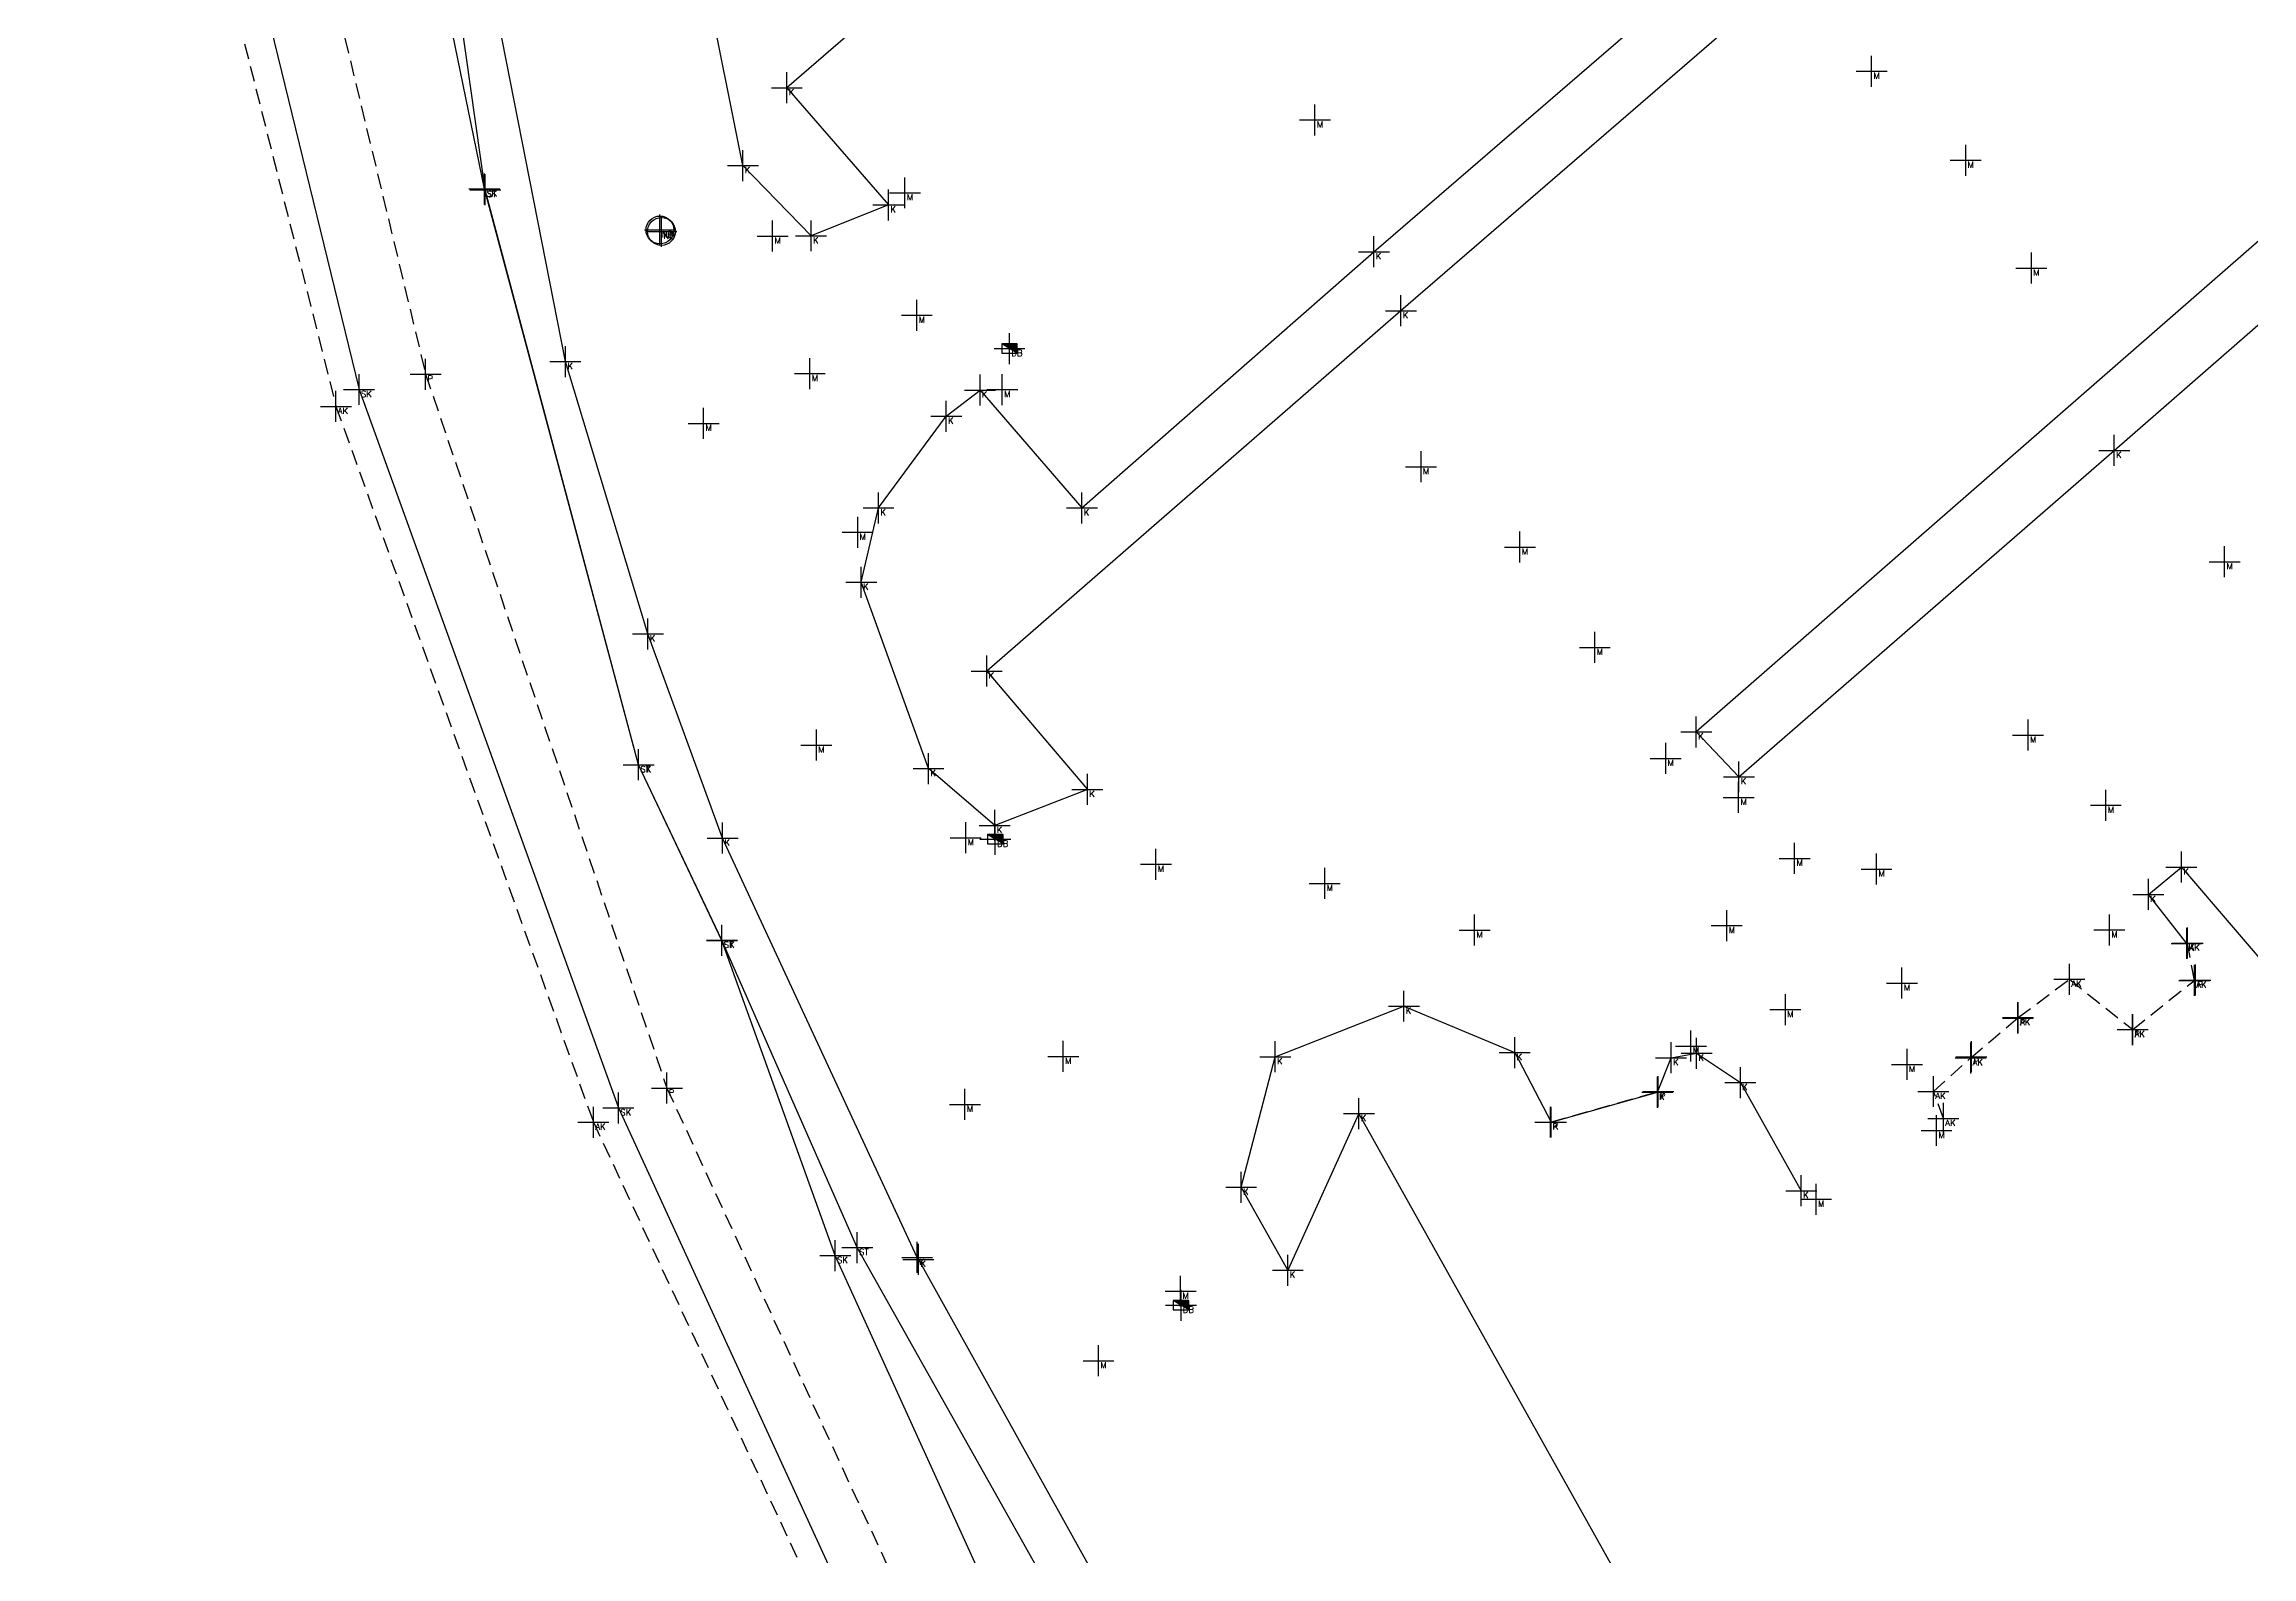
# Model space of a CAD drawing. Header units: metres. Extents: x 113488 to 113987, y 6281306 to 6282136.
# Drawn here: x 113609.3 to 113680.6, y 6281785 to 6281833.9 of the extents above; entities that cross this region are included whole.
import ezdxf
from ezdxf.enums import TextEntityAlignment as Align

# ---------------------------------------------------------------- set-up
doc = ezdxf.new("R2010")
doc.units = ezdxf.units.M
doc.header["$PDMODE"] = 2
doc.header["$PDSIZE"] = 0.5
doc.linetypes.add('DASHED', pattern=[0.75, 0.5, -0.25])
for name, color, linetype in [('M-2VA', 7, 'Continuous'), ('M-3YTOR', 7, 'Continuous'), ('M-4DETALJ', 7, 'Continuous'), ('M-BEF-BRUNNAR-INMÄTT', 7, 'Continuous'), ('M-BEF-SLÄNT', 4, 'Continuous'), ('M-BEF-STAKET', 81, 'STAKET'), ('M-BEF-VÄGKANT', 6, 'DASHED'), ('M-BEF-VÄGKANTSTÖD', 1, 'Continuous'), ('M-BRUNNAR', 3, 'Continuous'), ('pntdesc', 1, 'Continuous')]:
    doc.layers.add(name, color=color, linetype=linetype)
doc.styles.get("Standard").update_dxf_attribs({"font": 'simplex8.shx'})
doc.linetypes.add('STAKET', pattern='A,7,[134,morastr.shx,S=0.8,R=0,X=0,Y=0],0.6,[134,morastr.shx,S=0.8,R=0,X=0,Y=0],1', length=8.6)

# ---------------------------------------------------------------- blocks, each defined once
blk = doc.blocks.new('meas')
at = {"color": 0}
blk.add_point((0, 0), dxfattribs=at)
at = {"layer": 'pntdesc'}
blk.add_attdef('PNTDESC', text='', height=1, dxfattribs=at).set_placement((0.3, -0.21), align=Align.TOP_LEFT)
blk = doc.blocks.new('BEF-DB')
blk.add_hatch(color=256).paths.add_polyline_path([(-0.25, 0.15), (0.25, -0.15), (0.25, 0.15)])
blk.add_line((0.25, -0.15), (-0.25, 0.15))
at = {"flags": 128}
blk.add_lwpolyline([(-0.25, 0.15), (-0.25, -0.15), (0.25, -0.15), (0.25, 0.15)], close=True, dxfattribs=at)
blk = doc.blocks.new('NB')
at = {"layer": 'M-BRUNNAR', "ltscale": 0.1}
blk.add_circle((0, 0), 0.45, dxfattribs=at)

msp = doc.modelspace()

# ---------------------------------------------------------------- linework, layer by layer
at = {"layer": 'M-BEF-SLÄNT'}
for points in [[(113656.464, 6281743.552, 7.115), (113659.286, 6281744.946, 6.786), (113648.675, 6281765.851, 6.593), (113640.579, 6281782.223, 6.444), (113634.882, 6281794.76, 6.43), (113631.219, 6281804.937, 6.476), (113628.528, 6281810.606, 6.393), (113623.549, 6281829.201, 6.504), (113619.761, 6281847.687, 6.578), (113617.454, 6281864.687, 6.559), (113616.853, 6281887.944, 6.774), (113617.827, 6281909.08, 6.914), (113621.037, 6281928.832, 6.936), (113625.211, 6281941.081, 7.091), (113629.905, 6281955.388, 7.237), (113631.975, 6281961.83, 7.213)], [(113610.257, 6281875.241, 5.913), (113610.443, 6281873.821, 5.874), (113614.249, 6281844.248, 5.839), (113619.501, 6281822.726, 5.88), (113627.879, 6281799.526, 5.94), (113636.771, 6281780.168, 6.172), (113647.134, 6281761.295, 6.589)]]:
    msp.add_polyline3d(points, dxfattribs=at)
at = {"layer": 'M-BEF-STAKET'}
msp.add_polyline3d([(113688.975, 6281697.941, 7.223), (113675.495, 6281723.331, 7.045), (113662.243, 6281747.36, 6.855), (113650.368, 6281768.516, 6.707), (113642.004, 6281783.611, 6.581), (113635.591, 6281795.015, 6.502), (113631.221, 6281804.94, 6.478), (113628.527, 6281810.608, 6.404), (113623.574, 6281829.176, 6.515), (113620.961, 6281847.676, 6.702), (113619.798, 6281865.347, 6.857), (113619.1, 6281887.982, 6.993), (113619.108, 6281887.983, 6.995), (113620.427, 6281909.281, 7.07), (113623.654, 6281929.529, 7.164), (113626.101, 6281940.751, 7.14), (113630.359, 6281955.352, 7.373), (113633.518, 6281962.045, 7.43), (113637.928, 6281969.113, 7.588)], dxfattribs=at)
at = {"layer": 'M-BEF-VÄGKANT'}
for points in [[(113663.488, 6281990.581, 5.641), (113646.898, 6281986.593, 5.519), (113639.6, 6281981.378, 5.278), (113628.881, 6281967.063, 5.039), (113624.625, 6281955.785, 4.822), (113621.846, 6281948.489, 4.99), (113617.443, 6281932.404, 5.143), (113614.062, 6281916.175, 5.089), (113613.902, 6281914.861, 5.041), (113612.522, 6281897.007, 5.172), (113612.625, 6281873.86, 5.081), (113614.132, 6281859.527, 4.954), (113616.592, 6281844.279, 5.057), (113621.651, 6281823.217, 5.182), (113629.442, 6281800.168, 5.26), (113638.368, 6281780.844, 5.487), (113648.63, 6281762.051, 5.908), (113658.481, 6281743.76, 6.444), (113670.157, 6281723.01, 6.79)], [(113609.329, 6281888.454, 5.954), (113609.644, 6281873.646, 5.954), (113613.238, 6281844.074, 5.949), (113618.754, 6281822.181, 5.942), (113627.07, 6281799.066, 6.005), (113636.218, 6281779.508, 6.233), (113646.125, 6281760.903, 6.681), (113646.137, 6281760.883, 6.679)], [(113670.673, 6281799.19, 6.837), (113670.351, 6281800.058, 6.813), (113671.555, 6281801.143, 6.817), (113673.085, 6281802.442, 6.882), (113674.743, 6281803.681, 6.944), (113676.786, 6281802.058, 6.953), (113678.778, 6281803.647, 7.033), (113678.56, 6281804.85, 7.01)], [(113657.981, 6281799.068, 6.532), (113661.462, 6281800.055, 6.624)]]:
    msp.add_polyline3d(points, dxfattribs=at)
at = {"layer": 'M-BEF-VÄGKANTSTÖD'}
for points in [[(113637.526, 6281794.7, 6.366), (113631.24, 6281808.241, 6.319), (113628.832, 6281814.831, 6.352), (113626.166, 6281823.625, 6.423), (113623.621, 6281836.609, 6.524), (113622.183, 6281849.143, 6.653), (113621.073, 6281870.77, 6.814), (113621.357, 6281889.243, 6.923), (113622.848, 6281908.393, 7.035), (113624.363, 6281920.393, 7.108), (113627.374, 6281937.172, 7.233), (113627.365, 6281937.183, 7.216), (113631.385, 6281953.661, 7.346), (113639.064, 6281966.448, 7.48)], [(113644.219, 6281841.899, 6.774), (113633.317, 6281832.471, 6.478), (113636.599, 6281828.684, 6.457), (113634.101, 6281827.688, 6.344), (113631.9, 6281829.955, 6.292), (113630.711, 6281835.878, 6.361)], [(113684.114, 6281837.074, 7.405), (113687.476, 6281833.292, 7.473), (113662.691, 6281811.669, 6.708), (113664.069, 6281810.219, 6.797), (113676.189, 6281820.76, 7.125), (113687.396, 6281830.527, 7.466), (113690.754, 6281826.74, 7.404), (113691.142, 6281827.085, 7.387), (113691.436, 6281830.611, 7.438), (113688.664, 6281836.492, 7.461), (113686.276, 6281838.021, 7.472), (113684.152, 6281837.082, 7.418)], [(113664.135, 6281834.753, 6.997), (113653.152, 6281825.268, 6.653), (113639.773, 6281813.634, 6.249), (113643.025, 6281809.812, 6.182), (113640.034, 6281808.649, 6.087), (113637.893, 6281810.484, 6.131), (113635.719, 6281816.504, 6.169), (113636.278, 6281818.903, 6.207), (113638.464, 6281821.864, 6.331), (113639.556, 6281822.706, 6.361), (113642.849, 6281818.901, 6.427), (113652.281, 6281827.173, 6.694), (113661.963, 6281835.53, 6.975)], [(113678.531, 6281804.842, 7.02), (113677.293, 6281806.423, 7.01), (113678.362, 6281807.304, 7.034), (113681.568, 6281803.552, 7.083), (113687.368, 6281808.64, 7.252), (113698.288, 6281818.163, 7.581), (113694.999, 6281821.931, 7.518), (113699.283, 6281825.716, 7.544), (113702.286, 6281819.455, 7.465), (113702.293, 6281818.049, 7.453), (113701.747, 6281817.65, 7.462), (113701.059, 6281817.472, 7.455)], [(113669.234, 6281772.214, 6.946), (113668.311, 6281771.752, 6.833), (113667.69, 6281771.639, 6.776), (113666.978, 6281772.124, 6.752), (113664.122, 6281777.323, 6.674), (113660.62, 6281783.576, 6.61), (113651.796, 6281799.345, 6.374), (113649.499, 6281794.287, 6.294), (113647.991, 6281796.966, 6.293), (113649.092, 6281801.181, 6.314), (113653.249, 6281802.813, 6.435), (113656.826, 6281801.316, 6.511), (113658.001, 6281799.068, 6.538), (113661.433, 6281800.031, 6.628), (113661.878, 6281801.147, 6.687), (113662.699, 6281801.293, 6.745), (113664.114, 6281800.343, 6.769), (113666.083, 6281796.855, 6.83)], [(113637.567, 6281794.636, 6.371), (113644.382, 6281782.388, 6.473), (113656.106, 6281761.236, 6.65), (113669.656, 6281736.955, 6.808), (113679.879, 6281718.659, 7.009), (113685.596, 6281722.775, 7.198), (113680.239, 6281732.414, 7.088), (113679.793, 6281736.403, 7.078), (113682.119, 6281739.32, 7.052)]]:
    msp.add_polyline3d(points, dxfattribs=at)

# ---------------------------------------------------------------- block references
at = {"layer": 'M-2VA', "color": 20}
ref = msp.add_blockref('meas', (113629.219, 6281827.878, 6.318), dxfattribs=dict(at, xscale=0.2, yscale=0.2, zscale=0.2))
ref.add_attrib('PNTDESC', 'NB', dxfattribs={"layer": 'pntdesc', "height": 0.2}).set_placement((113629.279, 6281827.836, 6.318), align=Align.TOP_LEFT)
ref = msp.add_blockref('meas', (113629.268, 6281827.829, 6.314), dxfattribs=dict(at, xscale=0.2, yscale=0.2, zscale=0.2))
ref.add_attrib('PNTDESC', 'NB', dxfattribs={"layer": 'pntdesc', "height": 0.2}).set_placement((113629.328, 6281827.787, 6.314), align=Align.TOP_LEFT)
at = {"layer": 'M-2VA', "color": 150}
ref = msp.add_blockref('meas', (113640.508, 6281824.049, 6.37), dxfattribs=dict(at, xscale=0.2, yscale=0.2, zscale=0.2))
ref.add_attrib('PNTDESC', 'DB', dxfattribs={"layer": 'pntdesc', "height": 0.2}).set_placement((113640.568, 6281824.007, 6.37), align=Align.TOP_LEFT)
ref = msp.add_blockref('meas', (113640.049, 6281808.203, 6.076), dxfattribs=dict(at, xscale=0.2, yscale=0.2, zscale=0.2))
ref.add_attrib('PNTDESC', 'DB', dxfattribs={"layer": 'pntdesc', "height": 0.2}).set_placement((113640.109, 6281808.161, 6.076), align=Align.TOP_LEFT)
ref = msp.add_blockref('meas', (113646.049, 6281793.155, 6.183), dxfattribs=dict(at, xscale=0.2, yscale=0.2, zscale=0.2))
ref.add_attrib('PNTDESC', 'DB', dxfattribs={"layer": 'pntdesc', "height": 0.2}).set_placement((113646.109, 6281793.113, 6.183), align=Align.TOP_LEFT)
at = {"layer": 'M-3YTOR', "color": 90}
ref = msp.add_blockref('meas', (113668.353, 6281833.002, 6.997), dxfattribs=dict(at, xscale=0.2, yscale=0.2, zscale=0.2))
ref.add_attrib('PNTDESC', 'M', dxfattribs={"layer": 'pntdesc', "height": 0.2}).set_placement((113668.413, 6281832.96, 6.997), align=Align.TOP_LEFT)
at = {"layer": 'M-3YTOR', "color": 130}
ref = msp.add_blockref('meas', (113633.317, 6281832.471, 6.478), dxfattribs=dict(at, xscale=0.2, yscale=0.2, zscale=0.2))
ref.add_attrib('PNTDESC', 'K', dxfattribs={"layer": 'pntdesc', "height": 0.2}).set_placement((113633.377, 6281832.429, 6.478), align=Align.TOP_LEFT)
at = {"layer": 'M-3YTOR', "color": 90}
ref = msp.add_blockref('meas', (113650.375, 6281831.433, 6.66), dxfattribs=dict(at, xscale=0.2, yscale=0.2, zscale=0.2))
ref.add_attrib('PNTDESC', 'M', dxfattribs={"layer": 'pntdesc', "height": 0.2}).set_placement((113650.435, 6281831.391, 6.66), align=Align.TOP_LEFT)
at = {"layer": 'M-3YTOR', "color": 130}
ref = msp.add_blockref('meas', (113631.9, 6281829.955, 6.292), dxfattribs=dict(at, xscale=0.2, yscale=0.2, zscale=0.2))
ref.add_attrib('PNTDESC', 'K', dxfattribs={"layer": 'pntdesc', "height": 0.2}).set_placement((113631.96, 6281829.913, 6.292), align=Align.TOP_LEFT)
at = {"layer": 'M-3YTOR', "color": 90}
ref = msp.add_blockref('meas', (113671.393, 6281830.128, 7.042), dxfattribs=dict(at, xscale=0.2, yscale=0.2, zscale=0.2))
ref.add_attrib('PNTDESC', 'M', dxfattribs={"layer": 'pntdesc', "height": 0.2}).set_placement((113671.453, 6281830.086, 7.042), align=Align.TOP_LEFT)
at = {"layer": 'M-3YTOR', "color": 20}
ref = msp.add_blockref('meas', (113623.549, 6281829.201, 6.504), dxfattribs=dict(at, xscale=0.2, yscale=0.2, zscale=0.2))
ref.add_attrib('PNTDESC', 'SK', dxfattribs={"layer": 'pntdesc', "height": 0.2}).set_placement((113623.609, 6281829.159, 6.504), align=Align.TOP_LEFT)
at = {"layer": 'M-3YTOR', "color": 130}
ref = msp.add_blockref('meas', (113636.599, 6281828.684, 6.457), dxfattribs=dict(at, xscale=0.2, yscale=0.2, zscale=0.2))
ref.add_attrib('PNTDESC', 'K', dxfattribs={"layer": 'pntdesc', "height": 0.2}).set_placement((113636.659, 6281828.642, 6.457), align=Align.TOP_LEFT)
at = {"layer": 'M-3YTOR', "color": 90}
ref = msp.add_blockref('meas', (113637.133, 6281829.077, 6.483), dxfattribs=dict(at, xscale=0.2, yscale=0.2, zscale=0.2))
ref.add_attrib('PNTDESC', 'M', dxfattribs={"layer": 'pntdesc', "height": 0.2}).set_placement((113637.193, 6281829.035, 6.483), align=Align.TOP_LEFT)
ref = msp.add_blockref('meas', (113632.858, 6281827.679, 6.266), dxfattribs=dict(at, xscale=0.2, yscale=0.2, zscale=0.2))
ref.add_attrib('PNTDESC', 'M', dxfattribs={"layer": 'pntdesc', "height": 0.2}).set_placement((113632.918, 6281827.637, 6.266), align=Align.TOP_LEFT)
at = {"layer": 'M-3YTOR', "color": 130}
ref = msp.add_blockref('meas', (113634.101, 6281827.688, 6.344), dxfattribs=dict(at, xscale=0.2, yscale=0.2, zscale=0.2))
ref.add_attrib('PNTDESC', 'K', dxfattribs={"layer": 'pntdesc', "height": 0.2}).set_placement((113634.161, 6281827.646, 6.344), align=Align.TOP_LEFT)
ref = msp.add_blockref('meas', (113652.281, 6281827.173, 6.694), dxfattribs=dict(at, xscale=0.2, yscale=0.2, zscale=0.2))
ref.add_attrib('PNTDESC', 'K', dxfattribs={"layer": 'pntdesc', "height": 0.2}).set_placement((113652.341, 6281827.131, 6.694), align=Align.TOP_LEFT)
at = {"layer": 'M-3YTOR', "color": 90}
ref = msp.add_blockref('meas', (113673.515, 6281826.646, 7.081), dxfattribs=dict(at, xscale=0.2, yscale=0.2, zscale=0.2))
ref.add_attrib('PNTDESC', 'M', dxfattribs={"layer": 'pntdesc', "height": 0.2}).set_placement((113673.575, 6281826.604, 7.081), align=Align.TOP_LEFT)
ref = msp.add_blockref('meas', (113637.515, 6281825.123, 6.378), dxfattribs=dict(at, xscale=0.2, yscale=0.2, zscale=0.2))
ref.add_attrib('PNTDESC', 'M', dxfattribs={"layer": 'pntdesc', "height": 0.2}).set_placement((113637.575, 6281825.081, 6.378), align=Align.TOP_LEFT)
at = {"layer": 'M-3YTOR', "color": 130}
ref = msp.add_blockref('meas', (113653.152, 6281825.268, 6.653), dxfattribs=dict(at, xscale=0.2, yscale=0.2, zscale=0.2))
ref.add_attrib('PNTDESC', 'K', dxfattribs={"layer": 'pntdesc', "height": 0.2}).set_placement((113653.212, 6281825.226, 6.653), align=Align.TOP_LEFT)
ref = msp.add_blockref('meas', (113626.166, 6281823.625, 6.423), dxfattribs=dict(at, xscale=0.2, yscale=0.2, zscale=0.2))
ref.add_attrib('PNTDESC', 'K', dxfattribs={"layer": 'pntdesc', "height": 0.2}).set_placement((113626.226, 6281823.583, 6.423), align=Align.TOP_LEFT)
at = {"layer": 'M-3YTOR', "color": 164}
ref = msp.add_blockref('meas', (113621.651, 6281823.217, 5.182), dxfattribs=dict(at, xscale=0.2, yscale=0.2, zscale=0.2))
ref.add_attrib('PNTDESC', 'P', dxfattribs={"layer": 'pntdesc', "height": 0.2}).set_placement((113621.711, 6281823.175, 5.182), align=Align.TOP_LEFT)
at = {"layer": 'M-3YTOR', "color": 90}
ref = msp.add_blockref('meas', (113634.06, 6281823.238, 6.21), dxfattribs=dict(at, xscale=0.2, yscale=0.2, zscale=0.2))
ref.add_attrib('PNTDESC', 'M', dxfattribs={"layer": 'pntdesc', "height": 0.2}).set_placement((113634.12, 6281823.196, 6.21), align=Align.TOP_LEFT)
at = {"layer": 'M-3YTOR', "color": 28}
ref = msp.add_blockref('meas', (113618.754, 6281822.181, 5.942), dxfattribs=dict(at, xscale=0.2, yscale=0.2, zscale=0.2))
ref.add_attrib('PNTDESC', 'AK', dxfattribs={"layer": 'pntdesc', "height": 0.2}).set_placement((113618.814, 6281822.139, 5.942), align=Align.TOP_LEFT)
at = {"layer": 'M-3YTOR', "color": 20}
ref = msp.add_blockref('meas', (113619.501, 6281822.726, 5.88), dxfattribs=dict(at, xscale=0.2, yscale=0.2, zscale=0.2))
ref.add_attrib('PNTDESC', 'SK', dxfattribs={"layer": 'pntdesc', "height": 0.2}).set_placement((113619.561, 6281822.684, 5.88), align=Align.TOP_LEFT)
at = {"layer": 'M-3YTOR', "color": 130}
ref = msp.add_blockref('meas', (113639.556, 6281822.706, 6.361), dxfattribs=dict(at, xscale=0.2, yscale=0.2, zscale=0.2))
ref.add_attrib('PNTDESC', 'K', dxfattribs={"layer": 'pntdesc', "height": 0.2}).set_placement((113639.616, 6281822.664, 6.361), align=Align.TOP_LEFT)
at = {"layer": 'M-3YTOR', "color": 90}
ref = msp.add_blockref('meas', (113640.273, 6281822.723, 6.373), dxfattribs=dict(at, xscale=0.2, yscale=0.2, zscale=0.2))
ref.add_attrib('PNTDESC', 'M', dxfattribs={"layer": 'pntdesc', "height": 0.2}).set_placement((113640.333, 6281822.681, 6.373), align=Align.TOP_LEFT)
ref = msp.add_blockref('meas', (113630.63, 6281821.633, 6.288), dxfattribs=dict(at, xscale=0.2, yscale=0.2, zscale=0.2))
ref.add_attrib('PNTDESC', 'M', dxfattribs={"layer": 'pntdesc', "height": 0.2}).set_placement((113630.69, 6281821.591, 6.288), align=Align.TOP_LEFT)
at = {"layer": 'M-3YTOR', "color": 130}
ref = msp.add_blockref('meas', (113638.464, 6281821.864, 6.331), dxfattribs=dict(at, xscale=0.2, yscale=0.2, zscale=0.2))
ref.add_attrib('PNTDESC', 'K', dxfattribs={"layer": 'pntdesc', "height": 0.2}).set_placement((113638.524, 6281821.822, 6.331), align=Align.TOP_LEFT)
ref = msp.add_blockref('meas', (113676.189, 6281820.76, 7.125), dxfattribs=dict(at, xscale=0.2, yscale=0.2, zscale=0.2))
ref.add_attrib('PNTDESC', 'K', dxfattribs={"layer": 'pntdesc', "height": 0.2}).set_placement((113676.249, 6281820.718, 7.125), align=Align.TOP_LEFT)
at = {"layer": 'M-3YTOR', "color": 90}
ref = msp.add_blockref('meas', (113653.8, 6281820.23, 6.539), dxfattribs=dict(at, xscale=0.2, yscale=0.2, zscale=0.2))
ref.add_attrib('PNTDESC', 'M', dxfattribs={"layer": 'pntdesc', "height": 0.2}).set_placement((113653.86, 6281820.188, 6.539), align=Align.TOP_LEFT)
at = {"layer": 'M-3YTOR', "color": 130}
ref = msp.add_blockref('meas', (113636.278, 6281818.903, 6.207), dxfattribs=dict(at, xscale=0.2, yscale=0.2, zscale=0.2))
ref.add_attrib('PNTDESC', 'K', dxfattribs={"layer": 'pntdesc', "height": 0.2}).set_placement((113636.338, 6281818.861, 6.207), align=Align.TOP_LEFT)
ref = msp.add_blockref('meas', (113642.849, 6281818.901, 6.427), dxfattribs=dict(at, xscale=0.2, yscale=0.2, zscale=0.2))
ref.add_attrib('PNTDESC', 'K', dxfattribs={"layer": 'pntdesc', "height": 0.2}).set_placement((113642.909, 6281818.859, 6.427), align=Align.TOP_LEFT)
at = {"layer": 'M-3YTOR', "color": 90}
ref = msp.add_blockref('meas', (113635.605, 6281818.115, 6.166), dxfattribs=dict(at, xscale=0.2, yscale=0.2, zscale=0.2))
ref.add_attrib('PNTDESC', 'M', dxfattribs={"layer": 'pntdesc', "height": 0.2}).set_placement((113635.665, 6281818.073, 6.166), align=Align.TOP_LEFT)
ref = msp.add_blockref('meas', (113656.995, 6281817.637, 6.567), dxfattribs=dict(at, xscale=0.2, yscale=0.2, zscale=0.2))
ref.add_attrib('PNTDESC', 'M', dxfattribs={"layer": 'pntdesc', "height": 0.2}).set_placement((113657.055, 6281817.595, 6.567), align=Align.TOP_LEFT)
ref = msp.add_blockref('meas', (113679.756, 6281817.163, 7.08), dxfattribs=dict(at, xscale=0.2, yscale=0.2, zscale=0.2))
ref.add_attrib('PNTDESC', 'M', dxfattribs={"layer": 'pntdesc', "height": 0.2}).set_placement((113679.816, 6281817.121, 7.08), align=Align.TOP_LEFT)
at = {"layer": 'M-3YTOR', "color": 130}
ref = msp.add_blockref('meas', (113635.719, 6281816.504, 6.169), dxfattribs=dict(at, xscale=0.2, yscale=0.2, zscale=0.2))
ref.add_attrib('PNTDESC', 'K', dxfattribs={"layer": 'pntdesc', "height": 0.2}).set_placement((113635.779, 6281816.462, 6.169), align=Align.TOP_LEFT)
ref = msp.add_blockref('meas', (113628.832, 6281814.831, 6.352), dxfattribs=dict(at, xscale=0.2, yscale=0.2, zscale=0.2))
ref.add_attrib('PNTDESC', 'K', dxfattribs={"layer": 'pntdesc', "height": 0.2}).set_placement((113628.892, 6281814.789, 6.352), align=Align.TOP_LEFT)
at = {"layer": 'M-3YTOR', "color": 90}
ref = msp.add_blockref('meas', (113659.414, 6281814.398, 6.63), dxfattribs=dict(at, xscale=0.2, yscale=0.2, zscale=0.2))
ref.add_attrib('PNTDESC', 'M', dxfattribs={"layer": 'pntdesc', "height": 0.2}).set_placement((113659.474, 6281814.356, 6.63), align=Align.TOP_LEFT)
at = {"layer": 'M-3YTOR', "color": 130}
ref = msp.add_blockref('meas', (113639.773, 6281813.634, 6.249), dxfattribs=dict(at, xscale=0.2, yscale=0.2, zscale=0.2))
ref.add_attrib('PNTDESC', 'K', dxfattribs={"layer": 'pntdesc', "height": 0.2}).set_placement((113639.833, 6281813.592, 6.249), align=Align.TOP_LEFT)
ref = msp.add_blockref('meas', (113662.691, 6281811.669, 6.708), dxfattribs=dict(at, xscale=0.2, yscale=0.2, zscale=0.2))
ref.add_attrib('PNTDESC', 'K', dxfattribs={"layer": 'pntdesc', "height": 0.2}).set_placement((113662.751, 6281811.627, 6.708), align=Align.TOP_LEFT)
at = {"layer": 'M-3YTOR', "color": 90}
ref = msp.add_blockref('meas', (113673.409, 6281811.568, 6.878), dxfattribs=dict(at, xscale=0.2, yscale=0.2, zscale=0.2))
ref.add_attrib('PNTDESC', 'M', dxfattribs={"layer": 'pntdesc', "height": 0.2}).set_placement((113673.469, 6281811.526, 6.878), align=Align.TOP_LEFT)
ref = msp.add_blockref('meas', (113634.272, 6281811.242, 6.221), dxfattribs=dict(at, xscale=0.2, yscale=0.2, zscale=0.2))
ref.add_attrib('PNTDESC', 'M', dxfattribs={"layer": 'pntdesc', "height": 0.2}).set_placement((113634.332, 6281811.2, 6.221), align=Align.TOP_LEFT)
ref = msp.add_blockref('meas', (113661.703, 6281810.813, 6.652), dxfattribs=dict(at, xscale=0.2, yscale=0.2, zscale=0.2))
ref.add_attrib('PNTDESC', 'M', dxfattribs={"layer": 'pntdesc', "height": 0.2}).set_placement((113661.763, 6281810.771, 6.652), align=Align.TOP_LEFT)
at = {"layer": 'M-3YTOR', "color": 20}
ref = msp.add_blockref('meas', (113628.528, 6281810.606, 6.393), dxfattribs=dict(at, xscale=0.2, yscale=0.2, zscale=0.2))
ref.add_attrib('PNTDESC', 'SK', dxfattribs={"layer": 'pntdesc', "height": 0.2}).set_placement((113628.588, 6281810.564, 6.393), align=Align.TOP_LEFT)
at = {"layer": 'M-3YTOR', "color": 130}
ref = msp.add_blockref('meas', (113637.893, 6281810.484, 6.131), dxfattribs=dict(at, xscale=0.2, yscale=0.2, zscale=0.2))
ref.add_attrib('PNTDESC', 'K', dxfattribs={"layer": 'pntdesc', "height": 0.2}).set_placement((113637.953, 6281810.442, 6.131), align=Align.TOP_LEFT)
ref = msp.add_blockref('meas', (113664.069, 6281810.219, 6.797), dxfattribs=dict(at, xscale=0.2, yscale=0.2, zscale=0.2))
ref.add_attrib('PNTDESC', 'K', dxfattribs={"layer": 'pntdesc', "height": 0.2}).set_placement((113664.129, 6281810.177, 6.797), align=Align.TOP_LEFT)
ref = msp.add_blockref('meas', (113643.025, 6281809.812, 6.182), dxfattribs=dict(at, xscale=0.2, yscale=0.2, zscale=0.2))
ref.add_attrib('PNTDESC', 'K', dxfattribs={"layer": 'pntdesc', "height": 0.2}).set_placement((113643.085, 6281809.77, 6.182), align=Align.TOP_LEFT)
at = {"layer": 'M-3YTOR', "color": 90}
ref = msp.add_blockref('meas', (113664.059, 6281809.553, 6.768), dxfattribs=dict(at, xscale=0.2, yscale=0.2, zscale=0.2))
ref.add_attrib('PNTDESC', 'M', dxfattribs={"layer": 'pntdesc', "height": 0.2}).set_placement((113664.119, 6281809.511, 6.768), align=Align.TOP_LEFT)
ref = msp.add_blockref('meas', (113675.919, 6281809.3, 6.952), dxfattribs=dict(at, xscale=0.2, yscale=0.2, zscale=0.2))
ref.add_attrib('PNTDESC', 'M', dxfattribs={"layer": 'pntdesc', "height": 0.2}).set_placement((113675.979, 6281809.258, 6.952), align=Align.TOP_LEFT)
at = {"layer": 'M-3YTOR', "color": 130}
ref = msp.add_blockref('meas', (113640.034, 6281808.649, 6.087), dxfattribs=dict(at, xscale=0.2, yscale=0.2, zscale=0.2))
ref.add_attrib('PNTDESC', 'K', dxfattribs={"layer": 'pntdesc', "height": 0.2}).set_placement((113640.094, 6281808.607, 6.087), align=Align.TOP_LEFT)
ref = msp.add_blockref('meas', (113631.24, 6281808.241, 6.319), dxfattribs=dict(at, xscale=0.2, yscale=0.2, zscale=0.2))
ref.add_attrib('PNTDESC', 'K', dxfattribs={"layer": 'pntdesc', "height": 0.2}).set_placement((113631.3, 6281808.199, 6.319), align=Align.TOP_LEFT)
at = {"layer": 'M-3YTOR', "color": 90}
ref = msp.add_blockref('meas', (113639.096, 6281808.251, 6.11), dxfattribs=dict(at, xscale=0.2, yscale=0.2, zscale=0.2))
ref.add_attrib('PNTDESC', 'M', dxfattribs={"layer": 'pntdesc', "height": 0.2}).set_placement((113639.156, 6281808.209, 6.11), align=Align.TOP_LEFT)
ref = msp.add_blockref('meas', (113645.236, 6281807.396, 6.187), dxfattribs=dict(at, xscale=0.2, yscale=0.2, zscale=0.2))
ref.add_attrib('PNTDESC', 'M', dxfattribs={"layer": 'pntdesc', "height": 0.2}).set_placement((113645.296, 6281807.354, 6.187), align=Align.TOP_LEFT)
ref = msp.add_blockref('meas', (113665.868, 6281807.586, 6.764), dxfattribs=dict(at, xscale=0.2, yscale=0.2, zscale=0.2))
ref.add_attrib('PNTDESC', 'M', dxfattribs={"layer": 'pntdesc', "height": 0.2}).set_placement((113665.928, 6281807.544, 6.764), align=Align.TOP_LEFT)
ref = msp.add_blockref('meas', (113668.512, 6281807.242, 6.762), dxfattribs=dict(at, xscale=0.2, yscale=0.2, zscale=0.2))
ref.add_attrib('PNTDESC', 'M', dxfattribs={"layer": 'pntdesc', "height": 0.2}).set_placement((113668.572, 6281807.2, 6.762), align=Align.TOP_LEFT)
at = {"layer": 'M-3YTOR', "color": 130}
ref = msp.add_blockref('meas', (113678.362, 6281807.304, 7.034), dxfattribs=dict(at, xscale=0.2, yscale=0.2, zscale=0.2))
ref.add_attrib('PNTDESC', 'K', dxfattribs={"layer": 'pntdesc', "height": 0.2}).set_placement((113678.422, 6281807.262, 7.034), align=Align.TOP_LEFT)
at = {"layer": 'M-3YTOR', "color": 90}
ref = msp.add_blockref('meas', (113650.692, 6281806.776, 6.343), dxfattribs=dict(at, xscale=0.2, yscale=0.2, zscale=0.2))
ref.add_attrib('PNTDESC', 'M', dxfattribs={"layer": 'pntdesc', "height": 0.2}).set_placement((113650.752, 6281806.734, 6.343), align=Align.TOP_LEFT)
at = {"layer": 'M-3YTOR', "color": 130}
ref = msp.add_blockref('meas', (113677.293, 6281806.423, 7.01), dxfattribs=dict(at, xscale=0.2, yscale=0.2, zscale=0.2))
ref.add_attrib('PNTDESC', 'K', dxfattribs={"layer": 'pntdesc', "height": 0.2}).set_placement((113677.353, 6281806.381, 7.01), align=Align.TOP_LEFT)
at = {"layer": 'M-3YTOR', "color": 90}
ref = msp.add_blockref('meas', (113655.529, 6281805.27, 6.469), dxfattribs=dict(at, xscale=0.2, yscale=0.2, zscale=0.2))
ref.add_attrib('PNTDESC', 'M', dxfattribs={"layer": 'pntdesc', "height": 0.2}).set_placement((113655.589, 6281805.228, 6.469), align=Align.TOP_LEFT)
ref = msp.add_blockref('meas', (113663.675, 6281805.415, 6.717), dxfattribs=dict(at, xscale=0.2, yscale=0.2, zscale=0.2))
ref.add_attrib('PNTDESC', 'M', dxfattribs={"layer": 'pntdesc', "height": 0.2}).set_placement((113663.735, 6281805.373, 6.717), align=Align.TOP_LEFT)
ref = msp.add_blockref('meas', (113676.035, 6281805.274, 6.976), dxfattribs=dict(at, xscale=0.2, yscale=0.2, zscale=0.2))
ref.add_attrib('PNTDESC', 'M', dxfattribs={"layer": 'pntdesc', "height": 0.2}).set_placement((113676.095, 6281805.232, 6.976), align=Align.TOP_LEFT)
at = {"layer": 'M-3YTOR', "color": 20}
ref = msp.add_blockref('meas', (113631.219, 6281804.937, 6.476), dxfattribs=dict(at, xscale=0.2, yscale=0.2, zscale=0.2))
ref.add_attrib('PNTDESC', 'SK', dxfattribs={"layer": 'pntdesc', "height": 0.2}).set_placement((113631.279, 6281804.895, 6.476), align=Align.TOP_LEFT)
at = {"layer": 'M-3YTOR', "color": 130}
ref = msp.add_blockref('meas', (113678.531, 6281804.842, 7.02), dxfattribs=dict(at, xscale=0.2, yscale=0.2, zscale=0.2))
ref.add_attrib('PNTDESC', 'K', dxfattribs={"layer": 'pntdesc', "height": 0.2}).set_placement((113678.591, 6281804.8, 7.02), align=Align.TOP_LEFT)
at = {"layer": 'M-3YTOR', "color": 28}
ref = msp.add_blockref('meas', (113678.56, 6281804.85, 7.01), dxfattribs=dict(at, xscale=0.2, yscale=0.2, zscale=0.2))
ref.add_attrib('PNTDESC', 'AK', dxfattribs={"layer": 'pntdesc', "height": 0.2}).set_placement((113678.62, 6281804.808, 7.01), align=Align.TOP_LEFT)
at = {"layer": 'M-3YTOR', "color": 90}
ref = msp.add_blockref('meas', (113669.334, 6281803.558, 6.768), dxfattribs=dict(at, xscale=0.2, yscale=0.2, zscale=0.2))
ref.add_attrib('PNTDESC', 'M', dxfattribs={"layer": 'pntdesc', "height": 0.2}).set_placement((113669.394, 6281803.516, 6.768), align=Align.TOP_LEFT)
at = {"layer": 'M-3YTOR', "color": 28}
ref = msp.add_blockref('meas', (113674.743, 6281803.681, 6.944), dxfattribs=dict(at, xscale=0.2, yscale=0.2, zscale=0.2))
ref.add_attrib('PNTDESC', 'AK', dxfattribs={"layer": 'pntdesc', "height": 0.2}).set_placement((113674.803, 6281803.639, 6.944), align=Align.TOP_LEFT)
ref = msp.add_blockref('meas', (113678.778, 6281803.647, 7.033), dxfattribs=dict(at, xscale=0.2, yscale=0.2, zscale=0.2))
ref.add_attrib('PNTDESC', 'AK', dxfattribs={"layer": 'pntdesc', "height": 0.2}).set_placement((113678.838, 6281803.605, 7.033), align=Align.TOP_LEFT)
at = {"layer": 'M-3YTOR', "color": 164}
ref = msp.add_blockref('meas', (113678.811, 6281803.657, 7.027), dxfattribs=dict(at, xscale=0.2, yscale=0.2, zscale=0.2))
ref.add_attrib('PNTDESC', 'P', dxfattribs={"layer": 'pntdesc', "height": 0.2}).set_placement((113678.871, 6281803.615, 7.027), align=Align.TOP_LEFT)
at = {"layer": 'M-3YTOR', "color": 130}
ref = msp.add_blockref('meas', (113653.249, 6281802.813, 6.435), dxfattribs=dict(at, xscale=0.2, yscale=0.2, zscale=0.2))
ref.add_attrib('PNTDESC', 'K', dxfattribs={"layer": 'pntdesc', "height": 0.2}).set_placement((113653.309, 6281802.771, 6.435), align=Align.TOP_LEFT)
at = {"layer": 'M-3YTOR', "color": 90}
ref = msp.add_blockref('meas', (113665.568, 6281802.702, 6.754), dxfattribs=dict(at, xscale=0.2, yscale=0.2, zscale=0.2))
ref.add_attrib('PNTDESC', 'M', dxfattribs={"layer": 'pntdesc', "height": 0.2}).set_placement((113665.628, 6281802.66, 6.754), align=Align.TOP_LEFT)
at = {"layer": 'M-3YTOR', "color": 164}
ref = msp.add_blockref('meas', (113673.077, 6281802.43, 6.876), dxfattribs=dict(at, xscale=0.2, yscale=0.2, zscale=0.2))
ref.add_attrib('PNTDESC', 'P', dxfattribs={"layer": 'pntdesc', "height": 0.2}).set_placement((113673.137, 6281802.388, 6.876), align=Align.TOP_LEFT)
at = {"layer": 'M-3YTOR', "color": 28}
ref = msp.add_blockref('meas', (113673.085, 6281802.442, 6.882), dxfattribs=dict(at, xscale=0.2, yscale=0.2, zscale=0.2))
ref.add_attrib('PNTDESC', 'AK', dxfattribs={"layer": 'pntdesc', "height": 0.2}).set_placement((113673.145, 6281802.4, 6.882), align=Align.TOP_LEFT)
at = {"layer": 'M-3YTOR', "color": 90}
ref = msp.add_blockref('meas', (113662.52, 6281801.526, 6.729), dxfattribs=dict(at, xscale=0.2, yscale=0.2, zscale=0.2))
ref.add_attrib('PNTDESC', 'M', dxfattribs={"layer": 'pntdesc', "height": 0.2}).set_placement((113662.58, 6281801.484, 6.729), align=Align.TOP_LEFT)
at = {"layer": 'M-3YTOR', "color": 164}
ref = msp.add_blockref('meas', (113676.783, 6281802.059, 6.958), dxfattribs=dict(at, xscale=0.2, yscale=0.2, zscale=0.2))
ref.add_attrib('PNTDESC', 'P', dxfattribs={"layer": 'pntdesc', "height": 0.2}).set_placement((113676.843, 6281802.017, 6.958), align=Align.TOP_LEFT)
at = {"layer": 'M-3YTOR', "color": 28}
ref = msp.add_blockref('meas', (113676.786, 6281802.058, 6.953), dxfattribs=dict(at, xscale=0.2, yscale=0.2, zscale=0.2))
ref.add_attrib('PNTDESC', 'AK', dxfattribs={"layer": 'pntdesc', "height": 0.2}).set_placement((113676.846, 6281802.016, 6.953), align=Align.TOP_LEFT)
at = {"layer": 'M-3YTOR', "color": 90}
ref = msp.add_blockref('meas', (113642.244, 6281801.192, 6.155), dxfattribs=dict(at, xscale=0.2, yscale=0.2, zscale=0.2))
ref.add_attrib('PNTDESC', 'M', dxfattribs={"layer": 'pntdesc', "height": 0.2}).set_placement((113642.304, 6281801.15, 6.155), align=Align.TOP_LEFT)
at = {"layer": 'M-3YTOR', "color": 130}
ref = msp.add_blockref('meas', (113649.092, 6281801.181, 6.314), dxfattribs=dict(at, xscale=0.2, yscale=0.2, zscale=0.2))
ref.add_attrib('PNTDESC', 'K', dxfattribs={"layer": 'pntdesc', "height": 0.2}).set_placement((113649.152, 6281801.139, 6.314), align=Align.TOP_LEFT)
ref = msp.add_blockref('meas', (113656.826, 6281801.316, 6.511), dxfattribs=dict(at, xscale=0.2, yscale=0.2, zscale=0.2))
ref.add_attrib('PNTDESC', 'K', dxfattribs={"layer": 'pntdesc', "height": 0.2}).set_placement((113656.886, 6281801.274, 6.511), align=Align.TOP_LEFT)
ref = msp.add_blockref('meas', (113661.878, 6281801.147, 6.687), dxfattribs=dict(at, xscale=0.2, yscale=0.2, zscale=0.2))
ref.add_attrib('PNTDESC', 'K', dxfattribs={"layer": 'pntdesc', "height": 0.2}).set_placement((113661.938, 6281801.105, 6.687), align=Align.TOP_LEFT)
ref = msp.add_blockref('meas', (113662.699, 6281801.293, 6.745), dxfattribs=dict(at, xscale=0.2, yscale=0.2, zscale=0.2))
ref.add_attrib('PNTDESC', 'K', dxfattribs={"layer": 'pntdesc', "height": 0.2}).set_placement((113662.759, 6281801.251, 6.745), align=Align.TOP_LEFT)
at = {"layer": 'M-3YTOR', "color": 90}
ref = msp.add_blockref('meas', (113669.498, 6281800.931, 6.787), dxfattribs=dict(at, xscale=0.2, yscale=0.2, zscale=0.2))
ref.add_attrib('PNTDESC', 'M', dxfattribs={"layer": 'pntdesc', "height": 0.2}).set_placement((113669.558, 6281800.889, 6.787), align=Align.TOP_LEFT)
at = {"layer": 'M-3YTOR', "color": 28}
ref = msp.add_blockref('meas', (113671.555, 6281801.143, 6.817), dxfattribs=dict(at, xscale=0.2, yscale=0.2, zscale=0.2))
ref.add_attrib('PNTDESC', 'AK', dxfattribs={"layer": 'pntdesc', "height": 0.2}).set_placement((113671.615, 6281801.101, 6.817), align=Align.TOP_LEFT)
at = {"layer": 'M-3YTOR', "color": 164}
ref = msp.add_blockref('meas', (113671.578, 6281801.18, 6.828), dxfattribs=dict(at, xscale=0.2, yscale=0.2, zscale=0.2))
ref.add_attrib('PNTDESC', 'P', dxfattribs={"layer": 'pntdesc', "height": 0.2}).set_placement((113671.638, 6281801.138, 6.828), align=Align.TOP_LEFT)
ref = msp.add_blockref('meas', (113629.442, 6281800.168, 5.26), dxfattribs=dict(at, xscale=0.2, yscale=0.2, zscale=0.2))
ref.add_attrib('PNTDESC', 'P', dxfattribs={"layer": 'pntdesc', "height": 0.2}).set_placement((113629.502, 6281800.126, 5.26), align=Align.TOP_LEFT)
at = {"layer": 'M-3YTOR', "color": 130}
ref = msp.add_blockref('meas', (113661.433, 6281800.031, 6.628), dxfattribs=dict(at, xscale=0.2, yscale=0.2, zscale=0.2))
ref.add_attrib('PNTDESC', 'K', dxfattribs={"layer": 'pntdesc', "height": 0.2}).set_placement((113661.493, 6281799.989, 6.628), align=Align.TOP_LEFT)
at = {"layer": 'M-3YTOR', "color": 164}
ref = msp.add_blockref('meas', (113661.462, 6281800.055, 6.624), dxfattribs=dict(at, xscale=0.2, yscale=0.2, zscale=0.2))
ref.add_attrib('PNTDESC', 'P', dxfattribs={"layer": 'pntdesc', "height": 0.2}).set_placement((113661.522, 6281800.013, 6.624), align=Align.TOP_LEFT)
at = {"layer": 'M-3YTOR', "color": 130}
ref = msp.add_blockref('meas', (113664.114, 6281800.343, 6.769), dxfattribs=dict(at, xscale=0.2, yscale=0.2, zscale=0.2))
ref.add_attrib('PNTDESC', 'K', dxfattribs={"layer": 'pntdesc', "height": 0.2}).set_placement((113664.174, 6281800.301, 6.769), align=Align.TOP_LEFT)
at = {"layer": 'M-3YTOR', "color": 28}
ref = msp.add_blockref('meas', (113670.351, 6281800.058, 6.813), dxfattribs=dict(at, xscale=0.2, yscale=0.2, zscale=0.2))
ref.add_attrib('PNTDESC', 'AK', dxfattribs={"layer": 'pntdesc', "height": 0.2}).set_placement((113670.411, 6281800.016, 6.813), align=Align.TOP_LEFT)
at = {"layer": 'M-3YTOR', "color": 20}
ref = msp.add_blockref('meas', (113627.879, 6281799.526, 5.94), dxfattribs=dict(at, xscale=0.2, yscale=0.2, zscale=0.2))
ref.add_attrib('PNTDESC', 'SK', dxfattribs={"layer": 'pntdesc', "height": 0.2}).set_placement((113627.939, 6281799.484, 5.94), align=Align.TOP_LEFT)
at = {"layer": 'M-3YTOR', "color": 90}
ref = msp.add_blockref('meas', (113639.07, 6281799.643, 6.234), dxfattribs=dict(at, xscale=0.2, yscale=0.2, zscale=0.2))
ref.add_attrib('PNTDESC', 'M', dxfattribs={"layer": 'pntdesc', "height": 0.2}).set_placement((113639.13, 6281799.601, 6.234), align=Align.TOP_LEFT)
at = {"layer": 'M-3YTOR', "color": 130}
ref = msp.add_blockref('meas', (113651.796, 6281799.345, 6.374), dxfattribs=dict(at, xscale=0.2, yscale=0.2, zscale=0.2))
ref.add_attrib('PNTDESC', 'K', dxfattribs={"layer": 'pntdesc', "height": 0.2}).set_placement((113651.856, 6281799.303, 6.374), align=Align.TOP_LEFT)
at = {"layer": 'M-3YTOR', "color": 28}
ref = msp.add_blockref('meas', (113627.07, 6281799.066, 6.005), dxfattribs=dict(at, xscale=0.2, yscale=0.2, zscale=0.2))
ref.add_attrib('PNTDESC', 'AK', dxfattribs={"layer": 'pntdesc', "height": 0.2}).set_placement((113627.13, 6281799.024, 6.005), align=Align.TOP_LEFT)
at = {"layer": 'M-3YTOR', "color": 164}
ref = msp.add_blockref('meas', (113657.981, 6281799.068, 6.532), dxfattribs=dict(at, xscale=0.2, yscale=0.2, zscale=0.2))
ref.add_attrib('PNTDESC', 'P', dxfattribs={"layer": 'pntdesc', "height": 0.2}).set_placement((113658.041, 6281799.026, 6.532), align=Align.TOP_LEFT)
at = {"layer": 'M-3YTOR', "color": 130}
ref = msp.add_blockref('meas', (113658.001, 6281799.068, 6.538), dxfattribs=dict(at, xscale=0.2, yscale=0.2, zscale=0.2))
ref.add_attrib('PNTDESC', 'K', dxfattribs={"layer": 'pntdesc', "height": 0.2}).set_placement((113658.061, 6281799.026, 6.538), align=Align.TOP_LEFT)
at = {"layer": 'M-3YTOR', "color": 90}
ref = msp.add_blockref('meas', (113670.45, 6281798.798, 6.865), dxfattribs=dict(at, xscale=0.2, yscale=0.2, zscale=0.2))
ref.add_attrib('PNTDESC', 'M', dxfattribs={"layer": 'pntdesc', "height": 0.2}).set_placement((113670.51, 6281798.756, 6.865), align=Align.TOP_LEFT)
at = {"layer": 'M-3YTOR', "color": 28}
ref = msp.add_blockref('meas', (113670.673, 6281799.19, 6.837), dxfattribs=dict(at, xscale=0.2, yscale=0.2, zscale=0.2))
ref.add_attrib('PNTDESC', 'AK', dxfattribs={"layer": 'pntdesc', "height": 0.2}).set_placement((113670.733, 6281799.148, 6.837), align=Align.TOP_LEFT)
at = {"layer": 'M-3YTOR', "color": 130}
ref = msp.add_blockref('meas', (113647.991, 6281796.966, 6.293), dxfattribs=dict(at, xscale=0.2, yscale=0.2, zscale=0.2))
ref.add_attrib('PNTDESC', 'K', dxfattribs={"layer": 'pntdesc', "height": 0.2}).set_placement((113648.051, 6281796.924, 6.293), align=Align.TOP_LEFT)
ref = msp.add_blockref('meas', (113666.083, 6281796.855, 6.83), dxfattribs=dict(at, xscale=0.2, yscale=0.2, zscale=0.2))
ref.add_attrib('PNTDESC', 'K', dxfattribs={"layer": 'pntdesc', "height": 0.2}).set_placement((113666.143, 6281796.813, 6.83), align=Align.TOP_LEFT)
at = {"layer": 'M-3YTOR', "color": 90}
ref = msp.add_blockref('meas', (113666.562, 6281796.578, 6.859), dxfattribs=dict(at, xscale=0.2, yscale=0.2, zscale=0.2))
ref.add_attrib('PNTDESC', 'M', dxfattribs={"layer": 'pntdesc', "height": 0.2}).set_placement((113666.622, 6281796.536, 6.859), align=Align.TOP_LEFT)
at = {"layer": 'M-3YTOR', "color": 20}
ref = msp.add_blockref('meas', (113634.882, 6281794.76, 6.43), dxfattribs=dict(at, xscale=0.2, yscale=0.2, zscale=0.2))
ref.add_attrib('PNTDESC', 'SK', dxfattribs={"layer": 'pntdesc', "height": 0.2}).set_placement((113634.942, 6281794.718, 6.43), align=Align.TOP_LEFT)
at = {"layer": 'M-3YTOR', "color": 130}
ref = msp.add_blockref('meas', (113637.526, 6281794.7, 6.366), dxfattribs=dict(at, xscale=0.2, yscale=0.2, zscale=0.2))
ref.add_attrib('PNTDESC', 'K', dxfattribs={"layer": 'pntdesc', "height": 0.2}).set_placement((113637.586, 6281794.658, 6.366), align=Align.TOP_LEFT)
ref = msp.add_blockref('meas', (113637.567, 6281794.636, 6.371), dxfattribs=dict(at, xscale=0.2, yscale=0.2, zscale=0.2))
ref.add_attrib('PNTDESC', 'K', dxfattribs={"layer": 'pntdesc', "height": 0.2}).set_placement((113637.627, 6281794.594, 6.371), align=Align.TOP_LEFT)
ref = msp.add_blockref('meas', (113649.499, 6281794.287, 6.294), dxfattribs=dict(at, xscale=0.2, yscale=0.2, zscale=0.2))
ref.add_attrib('PNTDESC', 'K', dxfattribs={"layer": 'pntdesc', "height": 0.2}).set_placement((113649.559, 6281794.245, 6.294), align=Align.TOP_LEFT)
at = {"layer": 'M-3YTOR', "color": 90}
ref = msp.add_blockref('meas', (113646.033, 6281793.61, 6.206), dxfattribs=dict(at, xscale=0.2, yscale=0.2, zscale=0.2))
ref.add_attrib('PNTDESC', 'M', dxfattribs={"layer": 'pntdesc', "height": 0.2}).set_placement((113646.093, 6281793.568, 6.206), align=Align.TOP_LEFT)
ref = msp.add_blockref('meas', (113643.383, 6281791.363, 6.289), dxfattribs=dict(at, xscale=0.2, yscale=0.2, zscale=0.2))
ref.add_attrib('PNTDESC', 'M', dxfattribs={"layer": 'pntdesc', "height": 0.2}).set_placement((113643.443, 6281791.321, 6.289), align=Align.TOP_LEFT)
at = {"layer": 'M-4DETALJ', "color": 164}
ref = msp.add_blockref('meas', (113623.574, 6281829.176, 6.515), dxfattribs=dict(at, xscale=0.2, yscale=0.2, zscale=0.2))
ref.add_attrib('PNTDESC', 'ST', dxfattribs={"layer": 'pntdesc', "height": 0.2}).set_placement((113623.634, 6281829.134, 6.515), align=Align.TOP_LEFT)
ref = msp.add_blockref('meas', (113628.527, 6281810.608, 6.404), dxfattribs=dict(at, xscale=0.2, yscale=0.2, zscale=0.2))
ref.add_attrib('PNTDESC', 'ST', dxfattribs={"layer": 'pntdesc', "height": 0.2}).set_placement((113628.587, 6281810.566, 6.404), align=Align.TOP_LEFT)
ref = msp.add_blockref('meas', (113631.221, 6281804.94, 6.478), dxfattribs=dict(at, xscale=0.2, yscale=0.2, zscale=0.2))
ref.add_attrib('PNTDESC', 'ST', dxfattribs={"layer": 'pntdesc', "height": 0.2}).set_placement((113631.281, 6281804.898, 6.478), align=Align.TOP_LEFT)
ref = msp.add_blockref('meas', (113635.591, 6281795.015, 6.502), dxfattribs=dict(at, xscale=0.2, yscale=0.2, zscale=0.2))
ref.add_attrib('PNTDESC', 'ST', dxfattribs={"layer": 'pntdesc', "height": 0.2}).set_placement((113635.651, 6281794.973, 6.502), align=Align.TOP_LEFT)
at = {"layer": 'M-BEF-BRUNNAR-INMÄTT'}
for name, p in [('NB', (113629.219, 6281827.878, 6.318)), ('NB', (113629.268, 6281827.829, 6.314)), ('BEF-DB', (113640.508, 6281824.049, 6.37)), ('BEF-DB', (113640.049, 6281808.203, 6.076)), ('BEF-DB', (113646.049, 6281793.155, 6.183))]:
    msp.add_blockref(name, p, dxfattribs=at)

doc.saveas('drawing.dxf')
